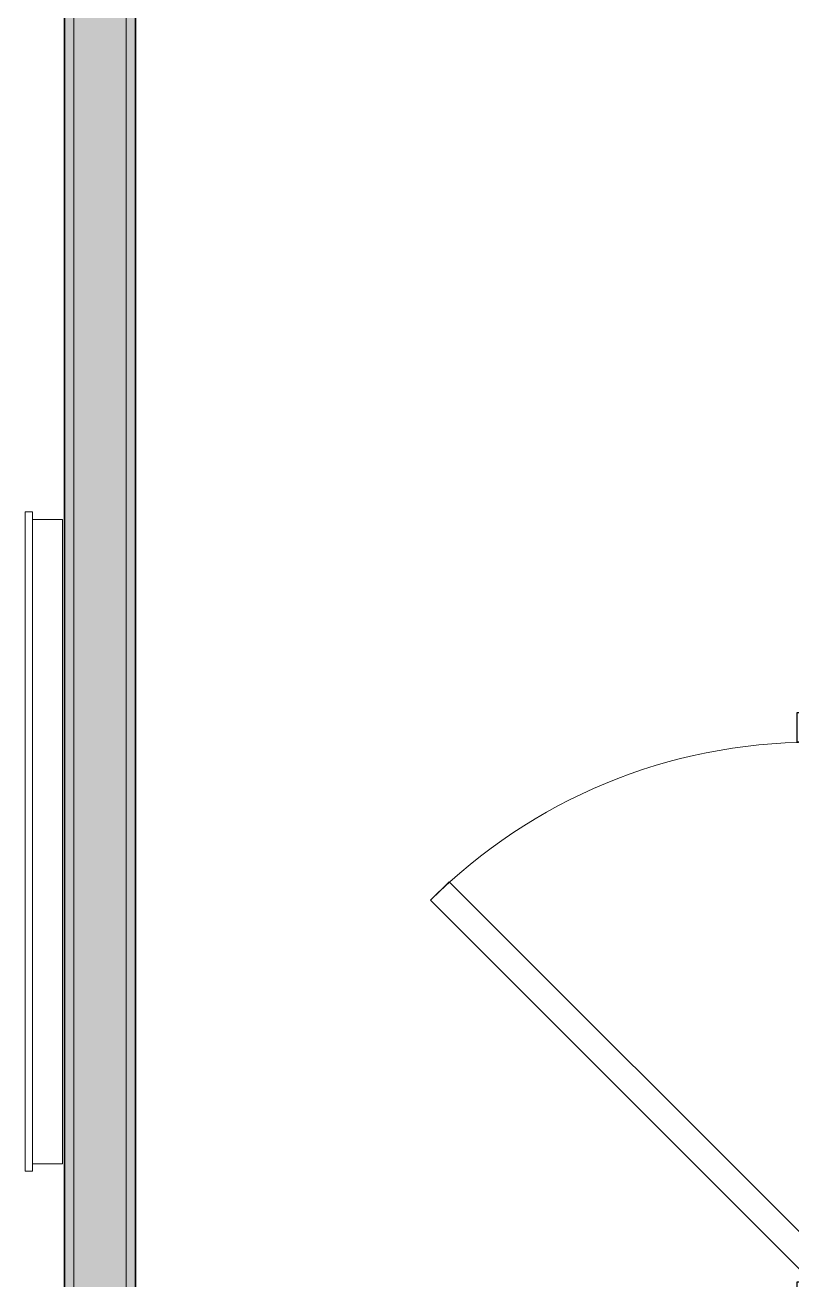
# Model space of a CAD drawing. Header units: inches. Extents: x 6 to 8416, y -388 to 6104.
# Drawn here: x 4845.7 to 4896.8, y 448.8 to 532.5 of the extents above; entities that cross this region are included whole.
import ezdxf

# ---------------------------------------------------------------- set-up
doc = ezdxf.new("R2010")
doc.units = ezdxf.units.IN
doc.header["$MEASUREMENT"] = 0
for name, color, linetype, lineweight in [('A-DOOR', 31, 'Continuous', 18), ('A-DOOR-FRAM', 31, 'Continuous', 25), ('A-WALL', 113, 'Continuous', 25), ('A-WALL-PATT', 111, 'Continuous', 35), ('I-WALL', 2, 'Continuous', 25), ('Q-SPCQ', 91, 'Continuous', 18)]:
    doc.layers.add(name, color=color, linetype=linetype, lineweight=lineweight)

# ---------------------------------------------------------------- blocks, each defined once
blk = doc.blocks.new('Unit-Single-Flush-ICC ADA-AM - 36_ x 84_-NR _U-BA _ BATH_-V125-LEVEL 3 - PLAN Copy 1 Copy 1')
at = {"layer": 'A-DOOR'}
for p, q in [((16.763, -1.138), (-8.693, -26.593)), ((16.763, -1.138), (18, -2.375)), ((18, -2.375), (-7.456, -27.831)), ((-8.693, -26.593), (-7.456, -27.831))]:
    blk.add_line(p, q, dxfattribs=at)
at = {"layer": 'A-DOOR', "lineweight": 9}
blk.add_arc((18, -2.375), 36, 180, 225, dxfattribs=at)
at = {"layer": 'A-DOOR-FRAM'}
for p, q in [((-20, 2.375), (-20, 3.375)), ((-20, 3.375), (-18, 3.375)), ((-18, 3.375), (-18, 2.375)), ((18, 2.375), (18, 3.375)), ((18, 3.375), (20, 3.375)), ((20, 3.375), (20, 2.375)), ((-18, 2.375), (-20, 2.375)), ((20, 2.375), (18, 2.375)), ((-20, -2.375), (-18, -2.375)), ((-20, -3.375), (-20, -2.375)), ((-18, -2.375), (-18, -3.375)), ((18, -2.375), (20, -2.375)), ((18, -3.375), (18, -2.375)), ((20, -2.375), (20, -3.375)), ((-18, -3.375), (-20, -3.375)), ((20, -3.375), (18, -3.375))]:
    blk.add_line(p, q, dxfattribs=at)
at = {"layer": 'A-DOOR-FRAM', "lineweight": 18}
for p, q in [((-20, 3.375), (-18, 3.375)), ((-20, 3.375), (-20, 2.375)), ((-18, 3.375), (-18, 2.375)), ((18, 3.375), (20, 3.375)), ((18, 3.375), (18, 2.375)), ((20, 3.375), (20, 2.375)), ((-18, 2.375), (-20, 2.375)), ((20, 2.375), (18, 2.375)), ((-20, -3.375), (-20, -2.375)), ((-20, -2.375), (-18, -2.375)), ((-18, -3.375), (-18, -2.375)), ((18, -3.375), (18, -2.375)), ((18, -2.375), (20, -2.375)), ((20, -3.375), (20, -2.375)), ((-18, -3.375), (-20, -3.375)), ((20, -3.375), (18, -3.375))]:
    blk.add_line(p, q, dxfattribs=at)
blk = doc.blocks.new('FR TV-AM - 50_-V551-LEVEL 3 - PLAN Copy 1 Copy 1')
at = {"layer": 'Q-SPCQ'}
for p, q in [((23.75, 0), (-19.25, 0)), ((-19.25, 0), (-19.25, -2)), ((23.75, -2), (23.75, 0)), ((-19.25, -2), (-19.75, -2)), ((-19.75, -2), (-19.75, -2.5)), ((-19.75, -2.5), (24.25, -2.5)), ((-19.75, -2.5), (24.25, -2.5)), ((-19.25, -2), (23.75, -2)), ((24.25, -2), (23.75, -2)), ((24.25, -2.5), (24.25, -2))]:
    blk.add_line(p, q, dxfattribs=at)

msp = doc.modelspace()

# ---------------------------------------------------------------- hatches: boundary and pattern name
at = {"layer": 'A-WALL-PATT', "lineweight": 25, "transparency": 33554560}
msp.add_hatch(color=10, dxfattribs=at).paths.add_polyline_path([(4848.91533733, 380.68577679), (4848.91533733, 563.31077679), (4848.29033733, 563.31077679), (4848.29033733, 380.68577679)])
at = {"layer": 'A-WALL-PATT', "transparency": 33554560}
h = msp.add_hatch(color=10, dxfattribs=at)
h.paths.add_polyline_path([(4853.04033733, 380.68577679), (4853.04033733, 381.31077679), (4852.41533733, 381.31077679), (4852.41533733, 380.68577679)])
h.paths.add_polyline_path([(4853.04033733, 384.81077679), (4853.04033733, 563.31077679), (4852.41533733, 563.31077679), (4852.41533733, 384.81077679)])
at = {"layer": 'I-WALL', "transparency": 33554560}
msp.add_hatch(color=10, dxfattribs=at).paths.add_polyline_path([(4848.91533733, 380.68577679), (4852.41533733, 380.68577679), (4852.41533733, 563.31077679), (4848.91533733, 563.31077679), (4848.91533733, 409.83856081)])

# ---------------------------------------------------------------- linework, layer by layer
at = {"layer": 'A-WALL', "lineweight": 9}
for p, q in [((4848.91533733, 380.68577679), (4848.91533733, 563.31077679)), ((4852.41533733, 384.81077679), (4852.41533733, 563.31077679))]:
    msp.add_line(p, q, dxfattribs=at)
at = {"layer": 'I-WALL', "lineweight": 35}
for p, q in [((4848.29033733, 563.31077679), (4848.29033733, 380.68577679)), ((4853.04033733, 385.43577679), (4853.04033733, 563.31077679))]:
    msp.add_line(p, q, dxfattribs=at)

# ---------------------------------------------------------------- block references
at = {"layer": 'A-DOOR', "rotation": 270.0000000000007}
msp.add_blockref('Unit-Single-Flush-ICC ADA-AM - 36_ x 84_-NR _U-BA _ BATH_-V125-LEVEL 3 - PLAN Copy 1 Copy 1', (4900.54033733, 466.68577679), dxfattribs=at)
at = {"layer": 'Q-SPCQ', "rotation": 270.000000000001}
msp.add_blockref('FR TV-AM - 50_-V551-LEVEL 3 - PLAN Copy 1 Copy 1', (4848.16533733, 480.31077679), dxfattribs=at)

doc.saveas('drawing.dxf')
